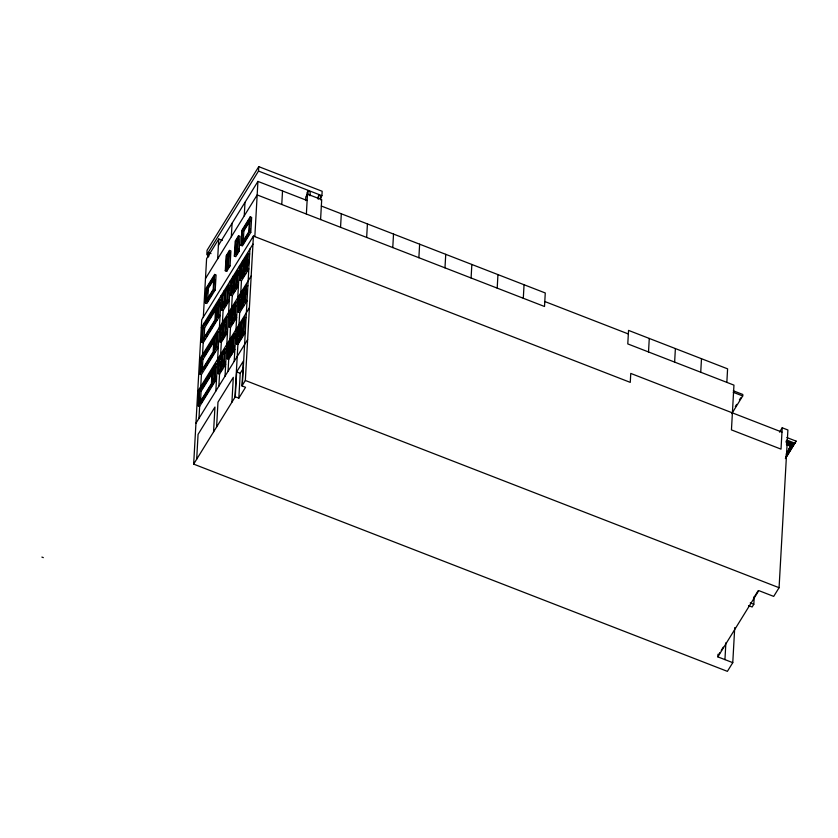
<?xml version="1.0" encoding="UTF-8"?>
<svg xmlns="http://www.w3.org/2000/svg" width="838" height="838" viewBox="0 0 838 838"><rect width="100%" height="100%" fill="white"/><g stroke="black" fill="none" stroke-linecap="round" stroke-linejoin="round"><path stroke-width="1.26" d="M734.727 627.589L732.768 662.659L727.394 671.353L193.662 464.116L201.738 319.707L253.411 236.065L630.27 382.379L630.763 373.423L781.969 432.125M198.962 418.361L199.633 406.42L198.208 405.875L199.046 390.948L215.932 363.619L217.356 364.174M200.533 390.257L201.413 374.596L199.989 374.041L200.827 359.125L217.712 331.796L219.137 332.34M202.314 358.434L203.194 342.763L201.769 342.218L202.607 327.291L219.493 299.962L220.918 300.517M203.309 317.445L206.598 258.68L218.76 239.008L222.311 240.38M199.664 390.864L198.941 403.79L211.406 383.615L212.129 370.679L199.664 390.864L201.078 391.409L200.429 403.047M201.445 359.031L200.722 371.967L213.187 351.782L213.91 338.856L201.445 359.031L202.859 359.586L202.209 371.224M203.215 327.197L202.492 340.134L214.968 319.959L215.691 307.022L203.215 327.197L204.64 327.752L203.99 339.39M207.698 257.423L207.866 254.438L208.872 252.804L211.008 253.631M196.679 459.234L198.072 434.367L214.957 407.038L213.564 431.905M199.915 401.454L200.114 397.725M201.686 369.621L201.832 367.138M204.168 325.354L204.304 322.871M205.415 302.927L206.253 288.01L214.643 274.435L216.068 274.979L215.23 289.906L206.839 303.482L205.415 302.927L213.805 289.351L214.643 274.435M206.871 287.916L206.148 300.852L213.198 289.445L213.92 276.509L206.871 287.916L208.285 288.471L207.562 301.397L209.49 298.286M208.652 256.784L208.872 252.804M207.395 293.53L207.604 289.801M214.978 283.527L215.188 279.651M217.65 258.9L218.76 239.008M212.852 368.605L212.024 383.521L213.439 384.076M214.633 336.771L213.805 351.698L215.219 352.243M216.414 304.938L215.576 319.865L217 320.42M213.47 368.511L212.747 381.437L214.486 378.629L215.209 365.703L213.47 368.511L214.895 369.066L214.172 381.992L215.324 380.117M215.251 336.677L214.528 349.614L216.267 346.806L216.99 333.87L215.251 336.677L216.675 337.232L216.089 347.581M217.032 304.854L216.309 317.78L218.037 314.973L218.76 302.047L217.032 304.854L218.456 305.399L217.87 315.748M198.208 405.875L215.094 378.546L215.932 363.619M199.989 374.041L216.874 346.712L217.712 331.796M201.769 342.218L218.655 314.879L219.493 299.962M215.9 379.185L216.047 376.597M219.965 306.478L220.185 302.591M215.848 391.032L221.19 295.542M218.875 386.14L219.535 374.209L218.121 373.654L218.948 358.737L225.108 348.776L226.532 349.32M220.509 356.799L221.316 342.375L219.902 341.82L220.729 326.904L226.889 316.942L228.313 317.497M222.29 324.966L223.097 310.542L221.682 309.997L222.51 295.07L228.669 285.109L230.083 285.664M220.415 369.537L221.305 355.836L219.566 358.643L218.844 371.569L220.583 368.762M222.196 337.704L223.086 324.002L221.347 326.81L220.624 339.746L222.363 336.939M223.903 307.169L224.867 292.179L223.128 294.986L222.405 307.913L224.144 305.105L225.558 305.661M216.592 427.013L217.974 402.146L233.31 377.33L231.917 402.198M220.027 365.504L220.237 361.775M221.735 334.917L221.871 332.424M223.379 305.577L223.589 301.848M224.008 294.379L224.207 290.65M225.286 270.779L226.124 255.852L229.476 250.426L230.9 250.981L230.062 265.897L226.71 271.323L225.286 270.779L228.638 265.342L229.476 250.426M226.731 255.768L226.009 268.694L228.03 265.437L228.753 252.51L226.731 255.768L228.156 256.313L227.58 266.662M222.028 353.751L221.201 368.678L222.615 369.223M223.809 321.928L222.971 336.845L224.395 337.4M225.59 290.095L224.752 305.011L226.176 305.566M226.71 271.323L226.847 268.841M223.484 364.561L224.385 350.85L222.646 353.657L221.923 366.594L223.662 363.786M225.265 332.728L226.166 319.027L224.427 321.834L223.704 334.76L225.443 331.953M227.046 300.894L227.936 287.193L226.208 290L225.485 302.937L227.213 300.13M230.031 255.642L230.167 253.055M218.121 373.654L224.27 363.692L225.108 348.776M219.902 341.82L226.051 331.858L226.889 316.942M221.682 309.997L227.831 300.035L228.669 285.109M231.33 236.756L232.084 223.233M225.076 364.331L225.223 361.754M229.214 290.336L229.361 287.748M225.024 376.178L230.366 280.688M228.051 371.297L228.711 359.355L227.297 358.8L228.125 343.884L234.284 333.922L235.708 334.477M229.685 341.946L230.492 327.522L229.078 326.977L229.905 312.05L236.065 302.089L237.489 302.644M231.403 311.359L232.273 295.699L230.859 295.144L231.686 280.227L237.845 270.265L239.259 270.81M228.743 343.79L228.02 356.726L229.759 353.919L230.481 340.982L228.743 343.79L230.167 344.345L229.591 354.694M230.523 311.966L229.801 324.893L231.539 322.085L232.262 309.159L230.523 311.966L231.948 312.511L231.298 324.149M232.304 280.133L231.581 293.059L233.32 290.252L234.043 277.326L232.304 280.133L233.729 280.688L233.069 292.326M234.347 256.114L235.185 241.187L238.537 235.761L239.961 236.316L239.123 251.232L235.771 256.658L234.347 256.114L237.699 250.677L238.537 235.761M229.277 349.404L229.413 346.922M230.911 320.064L231.12 316.335M232.618 289.477L232.828 285.748M233.174 279.536L233.383 275.807M235.792 241.103L235.069 254.029L237.091 250.772L237.814 237.845L235.792 241.103L237.217 241.648L236.567 253.286M231.204 338.908L230.377 353.825L231.791 354.38M232.985 307.075L232.147 321.991L233.572 322.546M234.766 275.241L233.928 290.168L235.352 290.713M231.822 338.814L231.099 351.74L232.838 348.933L233.561 336.007L231.822 338.814L233.247 339.359L232.524 352.295L234.252 349.488L234.472 345.612M233.603 306.98L232.88 319.917L234.609 317.11L235.331 304.173L233.603 306.98L235.028 307.536L234.294 320.462L236.033 317.654L236.18 315.067M235.384 275.157L234.661 288.083L236.389 285.276L237.112 272.34L235.384 275.157L236.798 275.702L236.075 288.639L237.238 286.764M238.652 248.739L238.505 251.327L236.494 254.584M227.297 358.8L233.446 348.838L234.284 333.922M229.078 326.977L235.227 317.015L236.065 302.089M230.859 295.144L237.007 285.182L237.845 270.265M238.39 275.482L238.537 272.895M234.2 361.335L239.542 265.845M240.988 245.356L241.826 230.44L250.216 216.853L251.641 217.409L250.803 232.325L242.412 245.911L240.988 245.356L249.378 231.78L250.216 216.853M241.721 243.271L242.444 230.345L249.494 218.938L248.771 231.864L241.721 243.271L243.146 243.827L248.907 234.493M234.944 397.317L237.887 344.502L236.473 343.957L237.301 329.03L244.686 317.089L246.11 317.633M238.799 328.339L239.668 312.679L238.254 312.124L239.081 297.207L246.466 285.255L247.891 285.81M240.579 296.516L241.449 280.845L240.024 280.29L240.862 265.374L248.247 253.422L249.672 253.977M242.695 240.935L242.831 238.453M237.919 328.946L237.196 341.873L240.16 337.075L240.883 324.149L237.919 328.946L239.343 329.491L238.694 341.129M239.699 297.113L238.977 310.039L241.941 305.252L242.664 292.315L239.699 297.113L241.124 297.668L240.475 309.306M241.48 265.279L240.757 278.216L243.722 273.418L244.445 260.492L241.48 265.279L242.905 265.835L242.245 277.472M244.246 215.848L245 202.325M243.209 242.538L243.868 230.9L250.269 220.53M238.38 335.808L238.652 330.832M240.087 305.221L240.37 300.245M241.794 274.634L242.004 270.904M242.35 264.682L242.559 260.953M235.279 396.772L236.662 371.904L243.376 361.042L241.983 385.909L245.544 387.292L238.83 398.155L235.279 396.772L193.662 464.116M241.606 322.064L240.778 336.991L242.192 337.536M243.387 290.241L242.559 305.158L243.973 305.713M245.167 258.408L244.329 273.324L245.754 273.879M242.224 321.97L241.501 334.907L243.24 332.099L243.963 319.163L242.224 321.97L243.649 322.525L242.926 335.462L244.654 332.644M244.005 290.147L243.282 303.073L245.021 300.266L245.744 287.34L244.005 290.147L245.429 290.692L244.78 302.329M245.785 258.314L245.063 271.25L246.801 268.432L247.524 255.506L245.785 258.314L247.21 258.869L246.55 270.506M238.83 398.155L240.223 373.287L243.575 367.851M236.473 343.957L243.858 332.005L244.686 317.089M238.254 312.124L245.628 300.172L246.466 285.255M240.024 280.29L247.409 268.349L248.247 253.422M245.094 324.893L245.377 319.718M246.801 294.358L247.021 290.472M248.436 265.112L248.729 259.937M250.185 232.419L250.405 228.544M242.318 385.365L249.944 249.001M241.983 385.909L245.345 380.473L253.411 236.065M254.836 236.609L257.926 181.406L307.127 200.512M258.753 166.647L207.07 250.29L206.818 254.71L258.502 171.057L258.753 166.647L322.169 191.274L321.918 195.683L320.566 197.883M281.767 204.482L282.532 190.959M305.598 200.586L305.807 196.857L307.483 194.144L321.698 199.664L320.587 219.556M306.855 196.595L307.075 192.614L308.08 190.98L310.217 191.808L309.997 195.788M306.373 214.036L307.483 194.144M307.86 194.961L308.08 190.98M317.623 198.742L318.744 195.128L320.87 195.956L320.65 199.926M318.524 199.098L318.744 195.128M340.553 227.308L341.307 213.784M366.656 237.447L367.421 223.924M392.771 247.577L393.525 234.064M418.874 257.716L419.629 244.193M444.978 267.856L445.743 254.333M471.092 277.996L471.846 264.473M497.196 288.125L497.95 274.602M523.3 298.265L524.054 284.742M648.518 351.96L649.272 338.437M674.632 362.1L675.386 348.577M700.736 372.24L701.49 358.716M726.839 382.369L727.594 368.846L628.542 330.392L627.788 343.915L733.952 385.134L731.448 429.894L781.016 449.137L782.21 427.789L787.898 429.988L779.078 587.71L773.704 596.394L758.778 590.601L717.841 656.866L732.768 662.659M717.841 656.866L717.988 654.269M724.943 659.621L725.886 642.756M731.815 413.595L742.709 395.965L742.793 394.468L733.313 390.791M748.575 605.623L752.136 606.995L753.812 604.282L754.231 596.646M786.191 454.112L791.009 445.407L786.463 443.637M785.615 456.982L793.157 443.878L786.054 441.113M785.374 458.616L796.1 441.134L786.861 437.541M218.404 245.377L257.926 181.406M205.488 278.583L257.172 194.929L544.511 306.499L545.266 292.975L321.342 206.033M208.966 286.47L212.842 280.206M244.539 228.9L247.765 223.673M208.285 288.471L214.057 279.138M228.156 256.313L229.497 254.144M237.217 241.648L238.558 239.479M210.767 296.212L212.056 294.138M213.334 292.064L214.612 289.99M227.433 269.249L228.774 267.071M201.288 327.763L252.971 244.12M206.001 324.652L208.631 320.399M209.94 318.262L211.26 316.136M212.58 314.009L214.549 310.814M204.64 327.752L215.795 309.704M242.905 265.835L245.272 262.001M203.917 340.689L205.226 338.562M206.546 336.436L207.855 334.31M209.165 332.183L216.382 320.504M218.309 317.403L219.462 315.528M226.899 303.482L228.062 301.617M233.582 292.682L234.734 290.807M242.769 277.807L245.136 273.974M247.063 270.863L248.216 268.988M203.194 342.763L220.08 315.434L218.655 314.879M223.097 310.542L229.256 300.58L227.831 300.035M232.273 295.699L238.432 285.737L237.007 285.182M241.449 280.845L248.834 268.893L247.409 268.349M199.507 359.586L251.191 275.943M204.221 356.485L212.768 342.648M202.859 359.586L214.015 341.527M235.028 307.536L236.18 305.661M241.124 297.668L242.308 295.751M204.105 369.328L208.704 361.89M210.013 359.774L214.601 352.337M222.049 340.291L223.777 337.484M225.129 335.315L226.281 333.44M231.801 324.505L232.954 322.64M240.988 309.641L242.769 306.76M245.283 302.696L246.435 300.821M201.413 374.596L218.299 347.267L216.874 346.712M221.316 342.375L227.475 332.414L226.051 331.858M230.492 327.522L236.651 317.56L235.227 317.015M239.668 312.679L247.053 300.727L245.628 300.172M197.726 391.419L249.41 307.776M202.44 388.308L210.987 374.471M201.078 391.409L212.234 373.36M214.895 369.066L216.047 367.191M225.223 352.337L224.071 354.212L222.646 353.657M233.247 339.359L234.399 337.494M239.343 329.491L241.114 326.621M201.015 403.277L209.542 389.471M210.862 387.355L212.831 384.171M220.268 372.124L222.007 369.317M223.348 367.149L224.5 365.274M229.444 357.271L231.173 354.464M238.621 342.428L240.988 338.594M199.633 406.42L216.518 379.09L215.094 378.546M219.535 374.209L225.694 364.247L224.27 363.692M228.711 359.355L234.87 349.394L233.446 348.838M237.887 344.502L245.272 332.56L243.858 332.005M195.945 423.253L247.629 339.61M735.303 406.587L736.665 404.387M739.388 399.977L740.75 397.778M779.518 432.136L782.21 427.789M788.967 448.707L791.009 445.407M786.348 454.887L793.157 443.878M785.897 457.642L796.1 441.134M718.564 654.782L719.905 652.613M721.246 650.435L723.267 647.177M753.467 598.301L758.17 590.696M258.502 171.057L321.918 195.683M544.794 301.523L628.343 333.964M733.229 392.289L742.709 395.965M786.725 440.034L794.895 443.208M249.378 231.78L250.803 232.325M242.444 230.345L243.868 230.9M785.992 442.108L793.104 444.873M786.411 444.632L790.957 446.403M237.699 250.677L239.123 251.232M228.638 265.342L230.062 265.897M226.208 290L227.622 290.556M213.805 289.351L215.23 289.906M223.128 294.986L224.553 295.531M224.427 321.834L225.851 322.379M221.347 326.81L222.772 327.365M219.566 358.643L220.991 359.198M236.662 371.904L240.223 373.287M245.345 380.473L779.078 587.71M750.261 602.899L753.812 604.282M41.9 557.081L43.325 557.637"/></g></svg>
